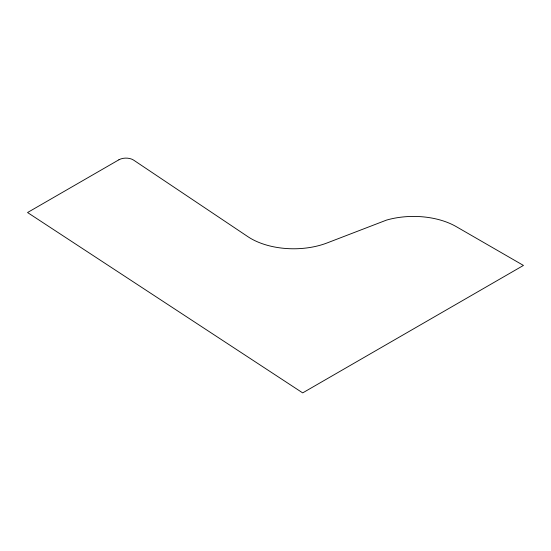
<?xml version="1.0" encoding="UTF-8"?>
<svg xmlns="http://www.w3.org/2000/svg" width="551" height="551" viewBox="0 0 551 551"><rect width="100%" height="100%" fill="white"/><g stroke="black" fill="none" stroke-linecap="round" stroke-linejoin="round"><path stroke-width="0.83" d="M118.878 159.804L27.55 212.534L302.685 392.891L523.45 265.43L456.256 226.64A60.431 34.885 0 0 0 386.499 220.104L327.487 242.798A60.431 34.885 0 0 1 247.881 236.668L133.624 160.121A10.07 5.813 0 0 0 118.878 159.804"/></g></svg>
